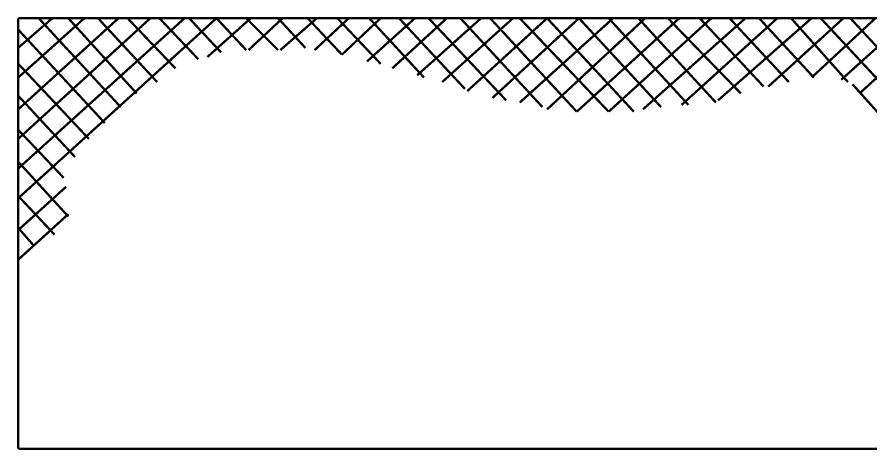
# Model space of a CAD drawing. Header units: metres. Extents: x 3290 to 4536, y 1562 to 1983.
# Drawn here: x 4025.89 to 4034.49, y 1705.45 to 1709.81 of the extents above; entities that cross this region are included whole.
import ezdxf

# ---------------------------------------------------------------- set-up
doc = ezdxf.new("R2010")
doc.units = ezdxf.units.M
doc.layers.add('C00-00-00-BLACK', color=7, linetype='Continuous')

msp = doc.modelspace()

# ---------------------------------------------------------------- linework, layer by layer
at = {"layer": 'C00-00-00-BLACK', "const_width": 0.0229}
for points in [[(4025.9029, 1705.4577), (4025.9029, 1709.7967)], [(4034.9055, 1709.7967), (4025.9029, 1709.7967)], [(4025.9029, 1708.8782), (4026.9134, 1709.7967)], [(4025.9029, 1709.1988), (4026.5693, 1709.7967)], [(4025.9029, 1709.4983), (4026.247, 1709.7967)], [(4025.9029, 1708.5803), (4027.2344, 1709.7967)], [(4025.9029, 1708.2819), (4027.579, 1709.7967)], [(4025.9029, 1707.9825), (4027.9, 1709.7967)], [(4026.9358, 1708.901), (4026.1089, 1709.7967)], [(4027.0962, 1709.0385), (4026.4073, 1709.7967)], [(4027.3029, 1709.1533), (4026.7067, 1709.7967)], [(4027.4873, 1709.2909), (4027.0043, 1709.7967)], [(4027.7171, 1709.384), (4027.3253, 1709.7967)], [(4027.9462, 1709.4528), (4027.6253, 1709.7967)], [(4027.8089, 1709.4062), (4028.2456, 1709.7967)], [(4028.1999, 1709.4756), (4027.9, 1709.7967)], [(4028.5209, 1709.4756), (4028.1999, 1709.7967)], [(4028.2223, 1709.4756), (4028.5664, 1709.7967)], [(4028.7954, 1709.4983), (4028.5209, 1709.7967)], [(4028.5433, 1709.4756), (4028.912, 1709.7967)], [(4029.1642, 1709.4295), (4028.8188, 1709.7967)], [(4028.8889, 1709.4756), (4029.233, 1709.7967)], [(4029.5538, 1709.3375), (4029.118, 1709.7967)], [(4029.1642, 1709.4295), (4029.5538, 1709.7967)], [(4029.4164, 1709.3607), (4029.8994, 1709.7967)], [(4029.9911, 1709.1988), (4029.4389, 1709.7967)], [(4029.6703, 1709.2909), (4030.2202, 1709.7967)], [(4030.4037, 1709.084), (4029.7389, 1709.7967)], [(4029.9225, 1709.2221), (4030.5658, 1709.7967)], [(4030.8179, 1708.9697), (4030.0367, 1709.7967)], [(4030.1739, 1709.1533), (4030.8867, 1709.7967)], [(4031.1844, 1708.901), (4030.3575, 1709.7967)], [(4030.4263, 1709.0618), (4031.2314, 1709.7967)], [(4031.53, 1708.8549), (4030.6569, 1709.7967)], [(4030.68, 1708.993), (4031.5524, 1709.7967)], [(4030.9553, 1708.9464), (4031.8965, 1709.7967)], [(4031.851, 1708.8549), (4030.9553, 1709.7967)], [(4031.2314, 1708.8782), (4032.2188, 1709.7967)], [(4032.1047, 1708.8549), (4031.2314, 1709.7967)], [(4031.53, 1708.8549), (4032.5628, 1709.7967)], [(4032.3792, 1708.901), (4031.5524, 1709.7967)], [(4031.851, 1708.8549), (4032.8853, 1709.7967)], [(4032.6547, 1708.9232), (4031.851, 1709.7967)], [(4032.9316, 1708.9464), (4032.1501, 1709.7967)], [(4032.1964, 1708.8782), (4033.2292, 1709.7967)], [(4033.183, 1709.0385), (4032.448, 1709.7967)], [(4032.5859, 1708.9232), (4033.5502, 1709.7967)], [(4033.4129, 1709.1073), (4032.7696, 1709.7967)], [(4032.9539, 1708.9697), (4033.8958, 1709.7967)], [(4033.666, 1709.1533), (4033.069, 1709.7967)], [(4033.9182, 1709.1988), (4033.3666, 1709.7967)], [(4033.4585, 1709.1073), (4034.2166, 1709.7967)], [(4034.2623, 1709.1533), (4033.6891, 1709.7967)], [(4033.8958, 1709.1988), (4034.5391, 1709.7967)], [(4034.9055, 1708.8094), (4033.9875, 1709.7967)], [(4034.1935, 1709.1761), (4034.8832, 1709.7967)], [(4034.9055, 1709.13), (4034.2854, 1709.7967)], [(4026.7752, 1708.7406), (4025.9029, 1709.6819)], [(4034.3786, 1709.0385), (4034.9055, 1709.5211)], [(4026.6148, 1708.5803), (4025.9029, 1709.3375)], [(4034.9055, 1708.4655), (4034.3085, 1709.13)], [(4026.4761, 1708.3968), (4025.9029, 1709.0152)], [(4026.361, 1708.1882), (4025.9029, 1708.6719)], [(4026.4073, 1707.7989), (4025.9029, 1708.3502)], [(4025.9029, 1707.6613), (4026.3842, 1708.0973)], [(4026.2694, 1707.6153), (4025.9029, 1708.0057)], [(4025.9029, 1707.3634), (4026.4073, 1707.8221)], [(4026.0634, 1707.501), (4025.9029, 1707.6846)], [(4034.9055, 1705.4577), (4025.9029, 1705.4577)]]:
    msp.add_lwpolyline(points, dxfattribs=at)

doc.saveas('drawing.dxf')
